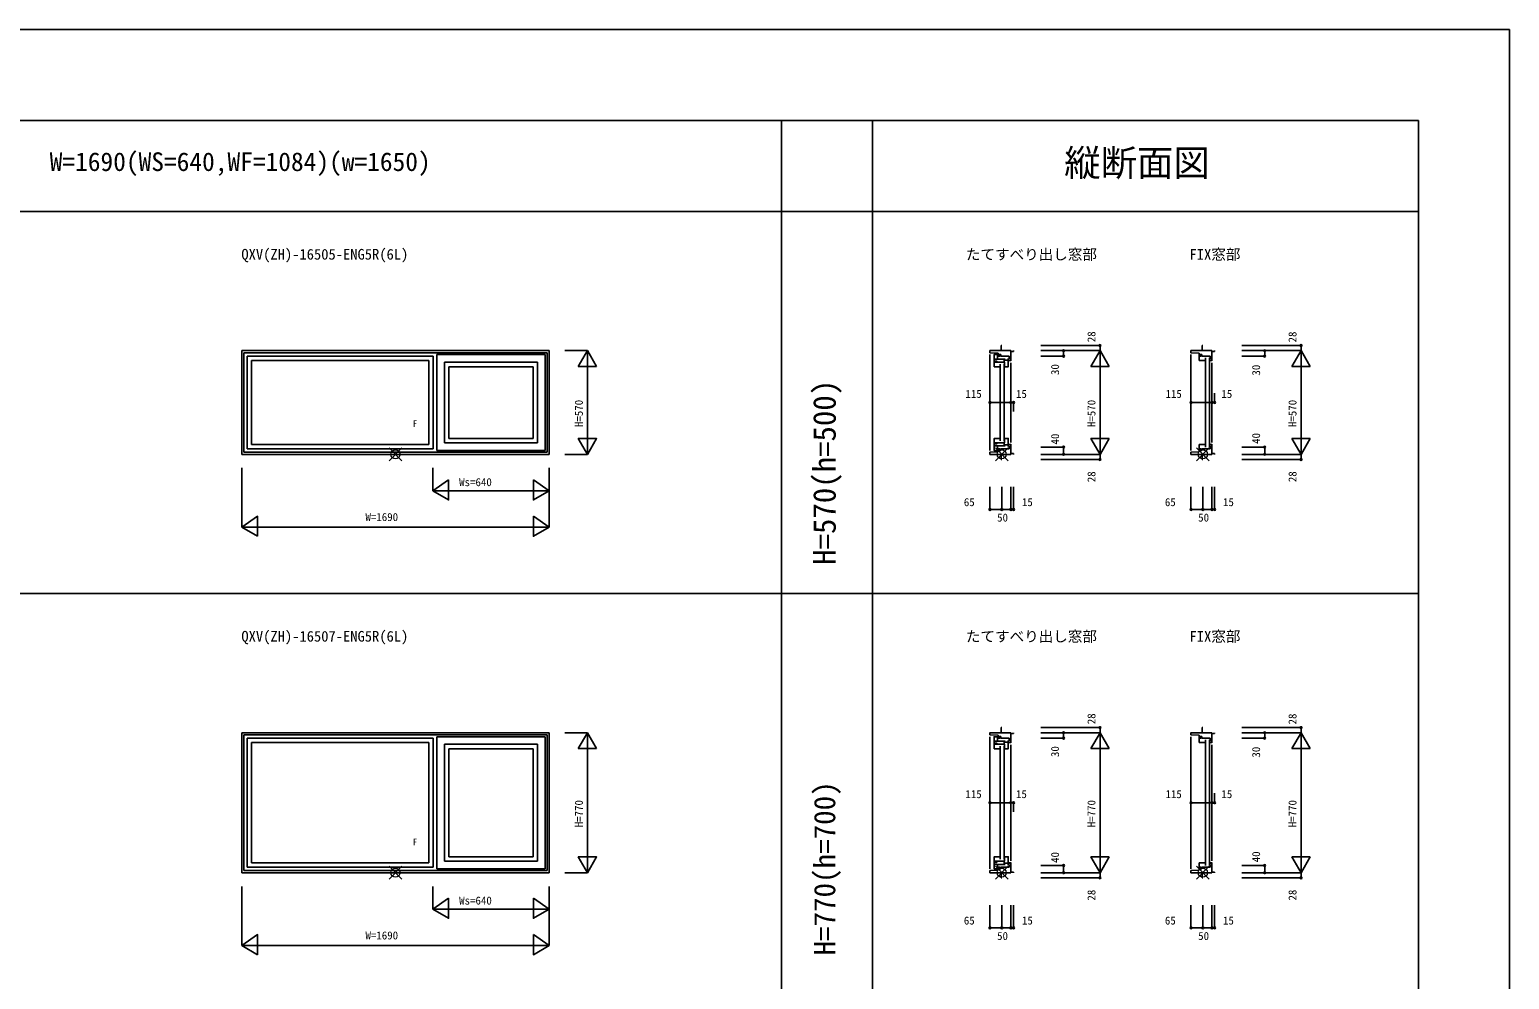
# Model space of a CAD drawing. Units: millimetres, scale not verified. Extents: x -13750 to 13750, y -10000 to 10000.
# Drawn here: x 5617 to 13750, y 4779 to 10000 of the extents above; entities that cross this region are included whole.
import ezdxf
from ezdxf.enums import TextEntityAlignment as Align

# ---------------------------------------------------------------- set-up
doc = ezdxf.new("R2010")
doc.units = ezdxf.units.MM
doc.header["$LTSCALE"] = 50
for name, color, linetype in [('0-0_0', 7, 'Continuous'), ('0-1_YKK_A1', 4, 'Continuous'), ('0-3_YKK_C1', 4, 'Continuous'), ('0-4_YKK_F1', 7, 'Continuous'), ('0-6_YKK_N1', 2, 'Continuous')]:
    doc.layers.add(name, color=color, linetype=linetype)
doc.layers.add('0-5_YKK_IN', color=1, linetype='Continuous', lineweight=18)
doc.styles.add('ＭＳ ゴシック', font='')
doc.styles.get('ＭＳ ゴシック').set_extended_font_data('MS Gothic')

msp = doc.modelspace()

# ---------------------------------------------------------------- linework, layer by layer
at = {"layer": '0-1_YKK_A1'}
for p, q in [((6782.73, 8235), (6782.73, 7665)), ((6782.73, 8235), (8472.73, 8235)), ((6794.73, 8223), (6794.73, 7677.03)), ((6794.73, 8223), (8460.73, 8223)), ((8460.73, 8223), (8460.73, 7677.03)), ((8472.73, 8235), (8472.73, 7665)), ((6812.73, 8205), (6812.73, 7695)), ((6812.73, 8205), (7835.73, 8205)), ((6836.73, 8181), (6836.73, 7719)), ((6836.73, 8181), (7811.73, 8181)), ((7811.73, 8181), (7811.73, 7719)), ((7835.73, 8205), (7835.73, 7695)), ((7854.73, 8213), (7854.73, 7687)), ((8449.73, 8213), (7854.73, 8213)), ((7896.73, 8171), (7896.73, 7729)), ((7896.73, 8171), (8407.73, 8171)), ((7920.73, 8147), (7920.73, 7753)), ((7920.73, 8147), (8383.73, 8147)), ((8383.73, 8147), (8383.73, 7753)), ((8407.73, 8171), (8407.73, 7729)), ((8449.73, 8213), (8449.73, 7687)), ((7896.73, 7729), (8407.73, 7729)), ((7920.73, 7753), (8383.73, 7753)), ((6782.73, 7665), (8472.73, 7665)), ((6794.73, 7677.03), (8460.73, 7677.03)), ((6812.73, 7695), (7835.73, 7695)), ((6836.73, 7719), (7811.73, 7719)), ((8449.73, 7687), (7854.73, 7687)), ((6782.73, 6135), (6782.73, 5365)), ((6782.73, 6135), (8472.73, 6135)), ((6794.73, 6123), (6794.73, 5377.03)), ((6794.73, 6123), (8460.73, 6123)), ((6812.73, 6105), (6812.73, 5395)), ((6812.73, 6105), (7835.73, 6105)), ((7835.73, 6105), (7835.73, 5395)), ((7854.73, 6113), (7854.73, 5387)), ((8449.73, 6113), (7854.73, 6113)), ((8449.73, 6113), (8449.73, 5387)), ((8460.73, 6123), (8460.73, 5377.03)), ((8472.73, 6135), (8472.73, 5365)), ((6836.73, 6081), (6836.73, 5419)), ((6836.73, 6081), (7811.73, 6081)), ((7811.73, 6081), (7811.73, 5419)), ((7896.73, 6071), (7896.73, 5429)), ((7896.73, 6071), (8407.73, 6071)), ((7920.73, 6047), (7920.73, 5453)), ((7920.73, 6047), (8383.73, 6047)), ((8383.73, 6047), (8383.73, 5453)), ((8407.73, 6071), (8407.73, 5429)), ((7920.73, 5453), (8383.73, 5453)), ((6794.73, 5377.03), (8460.73, 5377.03)), ((6812.73, 5395), (7835.73, 5395)), ((6836.73, 5419), (7811.73, 5419)), ((8449.73, 5387), (7854.73, 5387)), ((7896.73, 5429), (8407.73, 5429)), ((6782.73, 5365), (8472.73, 5365))]:
    msp.add_line(p, q, dxfattribs=at)
at = {"layer": '0-3_YKK_C1'}
for p, q in [((10940, 8220.64), (10895, 8223)), ((10940, 8220.64), (10940, 8205)), ((10956.6, 8263), (10960, 8263)), ((10956.6, 8235), (11010, 8235)), ((11010, 8231), (11010, 8235)), ((11025, 8231), (11010, 8231)), ((11010, 8231), (11010, 8179)), ((11025, 8231), (11025, 8235)), ((12045, 8220.64), (12000, 8223)), ((12045, 8220.64), (12045, 8205)), ((12061.6, 8263), (12065, 8263)), ((12061.6, 8235), (12115, 8235)), ((12115, 8231), (12115, 8235)), ((12130, 8231), (12115, 8231)), ((12115, 8231), (12115, 8179)), ((12130, 8231), (12130, 8235)), ((10895, 8213), (10895, 7687)), ((10979, 8189), (10918, 8189)), ((10940, 8214.2), (10954.5, 8214.2)), ((10940, 8205), (10951, 8205)), ((10952, 8161), (10952, 7739)), ((10954.5, 8214.2), (10954.5, 8205)), ((10954.5, 8205), (11000, 8205)), ((10973.6, 8171), (10973.6, 8189)), ((10973.6, 8182.3), (10996, 8182.3)), ((10974, 8161), (10974, 7739)), ((11000, 8205), (11000, 8193)), ((11010, 8193), (11000, 8193)), ((11000, 8193), (11000, 8188.8)), ((11000, 8181), (11000, 8185.3)), ((11010, 8181), (11000, 8181)), ((11010, 8169), (11010, 7731)), ((12000, 8213), (12000, 7687)), ((12045, 8214.2), (12059.5, 8214.2)), ((12045, 8205), (12056, 8205)), ((12059.5, 8214.2), (12059.5, 8205)), ((12059.5, 8205), (12105, 8205)), ((12079, 8195), (12079, 7705)), ((12101, 8195), (12101, 7705)), ((12105, 8205), (12105, 8193)), ((12115, 8193), (12105, 8193)), ((12105, 8193), (12105, 8188.8)), ((12105, 8181), (12105, 8185.3)), ((12115, 8181), (12105, 8181)), ((12115, 8169), (12115, 7731)), ((10973.6, 7729), (10973.6, 7711)), ((10940, 7679.36), (10895, 7677)), ((10979, 7711), (10918, 7711)), ((10940, 7679.36), (10940, 7695)), ((10940, 7695), (10951, 7695)), ((10940, 7685.8), (10954.5, 7685.8)), ((10954.5, 7685.8), (10954.5, 7695)), ((10954.5, 7695), (11000, 7695)), ((10956.6, 7665), (11010, 7665)), ((10973.6, 7717.7), (10996, 7717.7)), ((11010, 7719), (11000, 7719)), ((11000, 7719), (11000, 7714.7)), ((11000, 7707), (11000, 7711.2)), ((11010, 7707), (11000, 7707)), ((11000, 7695), (11000, 7707)), ((11010, 7669), (11010, 7721)), ((11025, 7669), (11010, 7669)), ((11010, 7669), (11010, 7665)), ((11025, 7669), (11025, 7665)), ((12045, 7679.36), (12000, 7677)), ((12045, 7679.36), (12045, 7695)), ((12045, 7695), (12056, 7695)), ((12045, 7685.8), (12059.5, 7685.8)), ((12059.5, 7685.8), (12059.5, 7695)), ((12059.5, 7695), (12105, 7695)), ((12061.6, 7665), (12115, 7665)), ((12115, 7719), (12105, 7719)), ((12105, 7719), (12105, 7714.7)), ((12105, 7707), (12105, 7711.2)), ((12115, 7707), (12105, 7707)), ((12105, 7695), (12105, 7707)), ((12115, 7669), (12115, 7721)), ((12130, 7669), (12115, 7669)), ((12115, 7669), (12115, 7665)), ((12130, 7669), (12130, 7665)), ((10956.6, 7637), (10960, 7637)), ((12061.6, 7637), (12065, 7637)), ((10940, 6120.64), (10895, 6123)), ((10895, 6113), (10895, 5387)), ((10940, 6120.64), (10940, 6105)), ((10940, 6114.2), (10954.5, 6114.2)), ((10940, 6105), (10951, 6105)), ((10954.5, 6114.2), (10954.5, 6105)), ((10954.5, 6105), (11000, 6105)), ((10956.6, 6163), (10960, 6163)), ((10956.6, 6135), (11010, 6135)), ((11000, 6105), (11000, 6093)), ((11010, 6131), (11010, 6135)), ((11025, 6131), (11010, 6131)), ((11010, 6131), (11010, 6079)), ((11025, 6131), (11025, 6135)), ((12045, 6120.64), (12000, 6123)), ((12000, 6113), (12000, 5387)), ((12045, 6120.64), (12045, 6105)), ((12045, 6114.2), (12059.5, 6114.2)), ((12045, 6105), (12056, 6105)), ((12059.5, 6114.2), (12059.5, 6105)), ((12059.5, 6105), (12105, 6105)), ((12061.6, 6163), (12065, 6163)), ((12061.6, 6135), (12115, 6135)), ((12105, 6105), (12105, 6093)), ((12115, 6131), (12115, 6135)), ((12130, 6131), (12115, 6131)), ((12115, 6131), (12115, 6079)), ((12130, 6131), (12130, 6135)), ((10979, 6089), (10918, 6089)), ((10952, 6061), (10952, 5439)), ((10973.6, 6071), (10973.6, 6089)), ((10973.6, 6082.3), (10996, 6082.3)), ((10974, 6061), (10974, 5439)), ((11010, 6093), (11000, 6093)), ((11000, 6093), (11000, 6088.8)), ((11000, 6081), (11000, 6085.3)), ((11010, 6081), (11000, 6081)), ((11010, 6069), (11010, 5431)), ((12079, 6095), (12079, 5405)), ((12101, 6095), (12101, 5405)), ((12115, 6093), (12105, 6093)), ((12105, 6093), (12105, 6088.8)), ((12105, 6081), (12105, 6085.3)), ((12115, 6081), (12105, 6081)), ((12115, 6069), (12115, 5431)), ((10940, 5379.36), (10895, 5377)), ((10979, 5411), (10918, 5411)), ((10940, 5379.36), (10940, 5395)), ((10940, 5395), (10951, 5395)), ((10940, 5385.8), (10954.5, 5385.8)), ((10954.5, 5385.8), (10954.5, 5395)), ((10954.5, 5395), (11000, 5395)), ((10973.6, 5429), (10973.6, 5411)), ((10973.6, 5417.7), (10996, 5417.7)), ((11010, 5419), (11000, 5419)), ((11000, 5419), (11000, 5414.7)), ((11000, 5407), (11000, 5411.2)), ((11010, 5407), (11000, 5407)), ((11000, 5395), (11000, 5407)), ((11010, 5369), (11010, 5421)), ((11025, 5369), (11010, 5369)), ((11010, 5369), (11010, 5365)), ((11025, 5369), (11025, 5365)), ((12045, 5379.36), (12000, 5377)), ((12045, 5379.36), (12045, 5395)), ((12045, 5395), (12056, 5395)), ((12045, 5385.8), (12059.5, 5385.8)), ((12059.5, 5385.8), (12059.5, 5395)), ((12059.5, 5395), (12105, 5395)), ((12115, 5419), (12105, 5419)), ((12105, 5419), (12105, 5414.7)), ((12105, 5407), (12105, 5411.2)), ((12115, 5407), (12105, 5407)), ((12105, 5395), (12105, 5407)), ((12115, 5369), (12115, 5421)), ((12130, 5369), (12115, 5369)), ((12115, 5369), (12115, 5365)), ((12130, 5369), (12130, 5365)), ((10956.6, 5365), (11010, 5365)), ((10956.6, 5337), (10960, 5337)), ((12061.6, 5365), (12115, 5365)), ((12061.6, 5337), (12065, 5337))]:
    msp.add_line(p, q, dxfattribs=at)
for points in [[(10956.6, 8263), (10956.6, 8235), (10895, 8235), (10895, 8223)], [(12061.6, 8263), (12061.6, 8235), (12000, 8235), (12000, 8223)], [(10937, 8189), (10937, 8213), (10918, 8213), (10918, 8171), (10929, 8171)], [(10918, 8177.8), (10932.5, 8177.8), (10932.5, 8171), (10975.9, 8171), (10975.9, 8160.5), (10975, 8160.5), (10975, 8147)], [(10918.7, 8171), (10918.7, 8147), (10954, 8147)], [(10973, 8147), (10996, 8147), (10996, 8189), (10992, 8189)], [(12045.7, 8205), (12045.7, 8181), (12081, 8181)], [(10918, 7722.2), (10932.5, 7722.2), (10932.5, 7729), (10975.9, 7729), (10975.9, 7739.5), (10975, 7739.5), (10975, 7753)], [(10937, 7711), (10937, 7687), (10918, 7687), (10918, 7729), (10929, 7729)], [(10918.7, 7729), (10918.7, 7753), (10954, 7753)], [(10973, 7753), (10996, 7753), (10996, 7711), (10992, 7711)], [(10956.6, 7637), (10956.6, 7665), (10895, 7665), (10895, 7677)], [(12061.6, 7637), (12061.6, 7665), (12000, 7665), (12000, 7677)], [(12045.7, 7695), (12045.7, 7719), (12081, 7719)], [(10956.6, 6163), (10956.6, 6135), (10895, 6135), (10895, 6123)], [(10937, 6089), (10937, 6113), (10918, 6113), (10918, 6071), (10929, 6071)], [(12061.6, 6163), (12061.6, 6135), (12000, 6135), (12000, 6123)], [(12045.7, 6105), (12045.7, 6081), (12081, 6081)], [(10918, 6077.8), (10932.5, 6077.8), (10932.5, 6071), (10975.9, 6071), (10975.9, 6060.5), (10975, 6060.5), (10975, 6047)], [(10918.7, 6071), (10918.7, 6047), (10954, 6047)], [(10973, 6047), (10996, 6047), (10996, 6089), (10992, 6089)], [(10918, 5422.2), (10932.5, 5422.2), (10932.5, 5429), (10975.9, 5429), (10975.9, 5439.5), (10975, 5439.5), (10975, 5453)], [(10918.7, 5429), (10918.7, 5453), (10954, 5453)], [(10973, 5453), (10996, 5453), (10996, 5411), (10992, 5411)], [(10956.6, 5337), (10956.6, 5365), (10895, 5365), (10895, 5377)], [(10937, 5411), (10937, 5387), (10918, 5387), (10918, 5429), (10929, 5429)], [(12061.6, 5337), (12061.6, 5365), (12000, 5365), (12000, 5377)], [(12045.7, 5395), (12045.7, 5419), (12081, 5419)]]:
    msp.add_lwpolyline(points, dxfattribs=at)
at = {"layer": '0-4_YKK_F1'}
for p, q in [((-13750, 10000), (13750, 10000)), ((13750, -10000), (13750, 10000)), ((-13750, 9500), (13250, 9500)), ((9750, -10000), (9750, 9500)), ((10250, -10000), (10250, 9500)), ((13250, -10000), (13250, 9500)), ((-13750, 9000), (13250, 9000)), ((-13750, 6900), (13250, 6900))]:
    msp.add_line(p, q, dxfattribs=at)
at = {"layer": '0-5_YKK_IN'}
for p, q in [((7663.09, 7700.36), (7592.38, 7629.64)), ((7663.09, 7629.64), (7592.38, 7700.36)), ((10924.65, 7700.35), (10995.36, 7629.64)), ((10924.65, 7629.64), (10995.36, 7700.35)), ((12029.64, 7700.36), (12100.36, 7629.64)), ((12029.64, 7629.64), (12100.36, 7700.36)), ((7663.09, 5400.36), (7592.38, 5329.64)), ((7663.09, 5329.64), (7592.38, 5400.36)), ((10924.65, 5400.35), (10995.36, 5329.64)), ((10924.65, 5329.64), (10995.36, 5400.35)), ((12029.64, 5400.36), (12100.36, 5329.64)), ((12029.64, 5329.64), (12100.36, 5400.36))]:
    msp.add_line(p, q, dxfattribs=at)
for centre in [(7627.73, 7665), (10960, 7665), (12065, 7665), (7627.73, 5365), (10960, 5365), (12065, 5365)]:
    msp.add_circle(centre, 25, dxfattribs=at)
at = {"layer": '0-6_YKK_N1'}
for p, q in [((8682.73, 8235), (8557.73, 8235)), ((8632.73, 8148.4), (8682.73, 8235)), ((8682.73, 7665), (8682.73, 8235)), ((8682.73, 8235), (8732.73, 8148.4)), ((11175, 8263), (11500, 8263)), ((11175, 8235), (11500, 8235)), ((11450, 8148.4), (11500, 8235)), ((11500, 8263), (11500, 8235)), ((11500, 8235), (11550, 8148.4)), ((12280, 8263), (12605, 8263)), ((12280, 8235), (12605, 8235)), ((12405, 8205), (12405, 8235)), ((12555, 8148.4), (12605, 8235)), ((12605, 8235), (12605, 8263)), ((12605, 7665), (12605, 8235)), ((12655, 8148.4), (12605, 8235)), ((8732.73, 8148.4), (8632.73, 8148.4)), ((11550, 8148.4), (11450, 8148.4)), ((12280, 8205), (12405, 8205)), ((12555, 8148.4), (12655, 8148.4)), ((12130, 7950), (12130, 8002)), ((10895, 7950), (11009.89, 7950)), ((11009.89, 7950), (11025, 7950)), ((11025, 7900), (11025, 7950)), ((12115, 7950), (12000, 7950)), ((12130, 7950), (12115, 7950)), ((11500, 7665), (11550, 7751.6)), ((12555, 7751.6), (12605, 7665)), ((12555, 7751.6), (12655, 7751.6)), ((12655, 7751.6), (12605, 7665)), ((8557.73, 7665), (8682.73, 7665)), ((11175, 7705), (11300, 7705)), ((11175, 7665), (11500, 7665)), ((11300, 7705), (11300, 7665)), ((12280, 7665), (12605, 7665)), ((12605, 7637), (12605, 7665)), ((6782.73, 7590), (6782.73, 7265)), ((7832.73, 7590), (7832.73, 7465)), ((8472.73, 7265), (8472.73, 7590)), ((11175, 7637), (11500, 7637)), ((12280, 7637), (12605, 7637)), ((7919.96, 7524.64), (7832.73, 7465)), ((7919.96, 7424.64), (7919.96, 7524.64)), ((8385.5, 7524.64), (8472.73, 7465)), ((8385.5, 7424.64), (8385.5, 7524.64)), ((10895, 7487), (10895, 7362)), ((10960, 7487), (10960, 7362)), ((11010, 7487), (11010, 7362)), ((11025, 7487), (11025, 7362)), ((12000, 7487), (12000, 7362)), ((12065, 7487), (12065, 7362)), ((12115, 7487), (12115, 7362)), ((12130, 7487), (12130, 7362)), ((7832.73, 7465), (8472.73, 7465)), ((8385.5, 7324.64), (8472.73, 7265)), ((8385.5, 7224.64), (8385.5, 7324.64)), ((10895, 7362), (10960, 7362)), ((12000, 7362), (12065, 7362)), ((6782.73, 7265), (8472.73, 7265)), ((6782.73, 7265), (6869.96, 7214.64)), ((6869.96, 7214.64), (6869.96, 7224.64)), ((8682.73, 6135), (8557.73, 6135)), ((8632.73, 6048.4), (8682.73, 6135)), ((8682.73, 5365), (8682.73, 6135)), ((8682.73, 6135), (8732.73, 6048.4)), ((11175, 6163), (11500, 6163)), ((11175, 6135), (11500, 6135)), ((11450, 6048.4), (11500, 6135)), ((11500, 6163), (11500, 6135)), ((11500, 6135), (11550, 6048.4)), ((12280, 6163), (12605, 6163)), ((12280, 6135), (12605, 6135)), ((12280, 6105), (12405, 6105)), ((12405, 6105), (12405, 6135)), ((12555, 6048.4), (12605, 6135)), ((12605, 6135), (12605, 6163)), ((12605, 5365), (12605, 6135)), ((12655, 6048.4), (12605, 6135)), ((8732.73, 6048.4), (8632.73, 6048.4)), ((11550, 6048.4), (11450, 6048.4)), ((12555, 6048.4), (12655, 6048.4)), ((12130, 5750), (12130, 5802)), ((10895, 5750), (11009.89, 5750)), ((11009.89, 5750), (11025, 5750)), ((11025, 5700), (11025, 5750)), ((12115, 5750), (12000, 5750)), ((12130, 5750), (12115, 5750)), ((11500, 5365), (11550, 5451.6)), ((12555, 5451.6), (12605, 5365)), ((12555, 5451.6), (12655, 5451.6)), ((12655, 5451.6), (12605, 5365)), ((11175, 5405), (11300, 5405)), ((11300, 5405), (11300, 5365)), ((6782.73, 5290), (6782.73, 4965)), ((7832.73, 5290), (7832.73, 5165)), ((8472.73, 4965), (8472.73, 5290)), ((8557.73, 5365), (8682.73, 5365)), ((11175, 5365), (11500, 5365)), ((11175, 5337), (11500, 5337)), ((12280, 5365), (12605, 5365)), ((12280, 5337), (12605, 5337)), ((12605, 5337), (12605, 5365)), ((7919.96, 5224.64), (7832.73, 5165)), ((7919.96, 5124.64), (7919.96, 5224.64)), ((8385.5, 5224.64), (8472.73, 5165)), ((8385.5, 5124.64), (8385.5, 5224.64)), ((7832.73, 5165), (8472.73, 5165)), ((10895, 5187), (10895, 5062)), ((10960, 5187), (10960, 5062)), ((11010, 5187), (11010, 5062)), ((11025, 5187), (11025, 5062)), ((12000, 5187), (12000, 5062)), ((12065, 5187), (12065, 5062)), ((12115, 5187), (12115, 5062)), ((12130, 5187), (12130, 5062)), ((10895, 5062), (10960, 5062)), ((12000, 5062), (12065, 5062)), ((6782.73, 4965), (8472.73, 4965)), ((6782.73, 4965), (6869.96, 4914.64)), ((8385.5, 5024.64), (8472.73, 4965)), ((8385.5, 4924.64), (8385.5, 5024.64)), ((6869.96, 4914.64), (6869.96, 4924.64))]:
    msp.add_line(p, q, dxfattribs=at)
for points in [[(11175, 8205), (11300, 8205), (11300, 8235)], [(11500, 8235), (11500, 7665), (11500, 7637)], [(11550, 7751.6), (11450, 7751.6), (11500, 7665)], [(12280, 7705), (12405, 7705), (12405, 7665)], [(7832.73, 7465), (7919.96, 7414.64), (7919.96, 7424.64)], [(8472.73, 7465), (8385.5, 7414.64), (8385.5, 7424.64)], [(6869.96, 7224.64), (6869.96, 7324.64), (6782.73, 7265)], [(10960, 7362), (11010, 7362), (11025, 7362)], [(12065, 7362), (12115, 7362), (12130, 7362)], [(8472.73, 7265), (8385.5, 7214.64), (8385.5, 7224.64)], [(11175, 6105), (11300, 6105), (11300, 6135)], [(11500, 6135), (11500, 5365), (11500, 5337)], [(11550, 5451.6), (11450, 5451.6), (11500, 5365)], [(12280, 5405), (12405, 5405), (12405, 5365)], [(7832.73, 5165), (7919.96, 5114.64), (7919.96, 5124.64)], [(8472.73, 5165), (8385.5, 5114.64), (8385.5, 5124.64)], [(10960, 5062), (11010, 5062), (11025, 5062)], [(12065, 5062), (12115, 5062), (12130, 5062)], [(6869.96, 4924.64), (6869.96, 5024.64), (6782.73, 4965)], [(8472.73, 4965), (8385.5, 4914.64), (8385.5, 4924.64)]]:
    msp.add_lwpolyline(points, dxfattribs=at)
for points in [[(8682.73, 7665), (8732.73, 7751.6), (8632.73, 7751.6)], [(8682.73, 5365), (8732.73, 5451.6), (8632.73, 5451.6)]]:
    msp.add_lwpolyline(points, close=True, dxfattribs=at)
for centre in [(11300, 8235), (11500, 8263), (12405, 8235), (12605, 8263), (11300, 8205), (12405, 8205), (10895, 7950), (11009.89, 7950), (11025, 7950), (12000, 7950), (12115, 7950), (12130, 7950), (11300, 7705), (11300, 7665), (12405, 7705), (12405, 7665), (11500, 7637), (12605, 7637), (10895, 7362), (10960, 7362), (11010, 7362), (11025, 7362), (12000, 7362), (12065, 7362), (12115, 7362), (12130, 7362), (11300, 6135), (11300, 6105), (11500, 6163), (12405, 6135), (12405, 6105), (12605, 6163), (10895, 5750), (11009.89, 5750), (11025, 5750), (12000, 5750), (12115, 5750), (12130, 5750), (11300, 5405), (11300, 5365), (12405, 5405), (12405, 5365), (11500, 5337), (12605, 5337), (10895, 5062), (10960, 5062), (11010, 5062), (11025, 5062), (12000, 5062), (12065, 5062), (12115, 5062), (12130, 5062)]:
    msp.add_circle(centre, 5, dxfattribs=at)

# ---------------------------------------------------------------- texts
at = {"layer": '0-0_0', "color": 3, "style": 'ＭＳ ゴシック'}
for s, height, p in [('縦断面図', 146.6, (11303.33, 9150)), ('W=1690(WS=640,WF=1084)(w=1650)', 102.6, (5727.33, 9191.67))]:
    msp.add_text(s, height=height, dxfattribs=at).set_placement(p, align=Align.BOTTOM_LEFT)
at = {"layer": '0-0_0', "style": 'ＭＳ ゴシック'}
for s, p in [('QXV(ZH)-16505-ENG5R(6L)', (6780.83, 8718)), ('たてすべり出し窓部', (10763, 8717.41)), ('FIX窓部', (11991.97, 8717.5)), ('QXV(ZH)-16507-ENG5R(6L)', (6780.83, 6618)), ('たてすべり出し窓部', (10763, 6617.5)), ('FIX窓部', (11992, 6617.5))]:
    msp.add_text(s, height=58.65, dxfattribs=at).set_placement(p, align=Align.BOTTOM_LEFT)
at = {"layer": '0-0_0', "color": 3, "style": 'ＭＳ ゴシック'}
for s, height, p in [('H=570(h=500)', 124.6, (10085, 7057.5)), ('H=770(h=700)', 117.3, (10080, 4910))]:
    msp.add_text(s, height=height, rotation=90, dxfattribs=at).set_placement(p, align=Align.BOTTOM_LEFT)
at = {"layer": '0-1_YKK_A1', "style": 'ＭＳ ゴシック'}
for p in [(7722.71, 7805), (7722.71, 5505)]:
    msp.add_text('F', height=36.66, dxfattribs=at).set_placement(p, align=Align.BOTTOM_LEFT)
at = {"layer": '0-6_YKK_N1', "style": 'ＭＳ ゴシック'}
for s, p in [('28', (11488, 8281.4)), ('28', (12593, 8280.18)), ('30', (11288, 8101.11)), ('30', (12393, 8098.07)), ('H=570', (8670.73, 7815)), ('H=570', (11488, 7815)), ('H=570', (12593, 7815)), ('40', (11288, 7719.08)), ('40', (12393, 7722.52)), ('28', (11488, 7511.76)), ('28', (12593, 7512.14)), ('28', (11488, 6181.4)), ('28', (12593, 6180.18)), ('30', (11288, 6001.11)), ('30', (12393, 5998.07)), ('H=770', (8670.73, 5615)), ('H=770', (11488, 5615)), ('H=770', (12593, 5615)), ('40', (11288, 5419.08)), ('40', (12393, 5422.52)), ('28', (11488, 5211.76)), ('28', (12593, 5212.14))]:
    msp.add_text(s, height=43.99, rotation=90, dxfattribs=at).set_placement(p, align=Align.BOTTOM_LEFT)
for s, p in [('115', (10760.01, 7962)), ('15', (11038.14, 7962)), ('115', (11859.76, 7962)), ('15', (12166.95, 7962)), ('Ws=640', (7977.73, 7477)), ('65', (10751.48, 7367.09)), ('15', (11070.94, 7367.09)), ('65', (11856.48, 7367.09)), ('15', (12175.94, 7367.09)), ('W=1690', (7462.73, 7285.22)), ('50', (10934.49, 7282.28)), ('50', (12039.49, 7282.28)), ('115', (10760.01, 5762)), ('15', (11038.14, 5762)), ('115', (11859.76, 5762)), ('15', (12166.95, 5762)), ('Ws=640', (7977.73, 5177)), ('65', (10751.48, 5067.09)), ('15', (11070.94, 5067.09)), ('65', (11856.48, 5067.09)), ('15', (12175.94, 5067.09)), ('W=1690', (7462.73, 4985.22)), ('50', (10934.49, 4982.28)), ('50', (12039.49, 4982.28))]:
    msp.add_text(s, height=43.99, dxfattribs=at).set_placement(p, align=Align.BOTTOM_LEFT)

doc.saveas('drawing.dxf')
